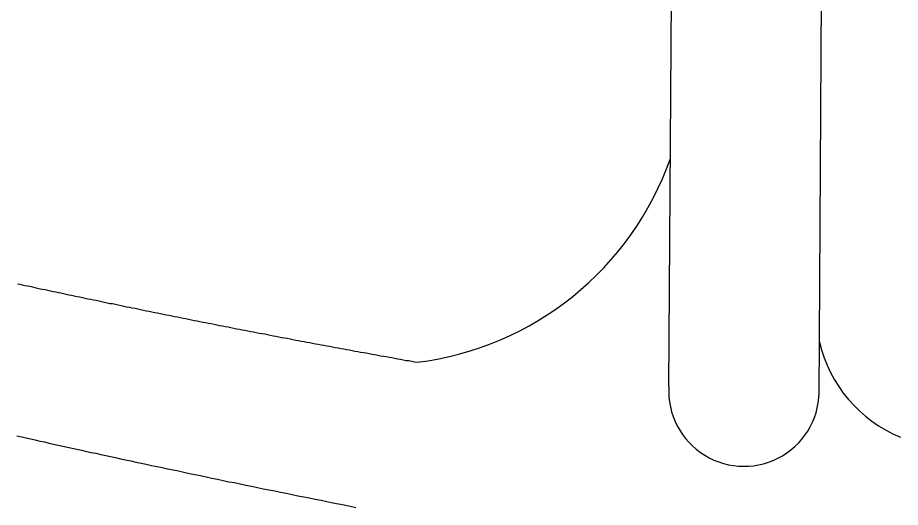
# Model space of a CAD drawing. Header units: millimetres. Extents: x 41 to 1041, y 1148 to 1248.
# Drawn here: x 314.35 to 343.72, y 1187.88 to 1204.18 of the extents above; entities that cross this region are included whole.
import ezdxf

# ---------------------------------------------------------------- set-up
doc = ezdxf.new("R2010")
doc.units = ezdxf.units.MM

msp = doc.modelspace()

# ---------------------------------------------------------------- linework, layer by layer
at = {"color": 3}
for p, q in [((336.02, 1191.901), (336.274, 1231.958)), ((341.018, 1191.596), (341.273, 1231.841))]:
    msp.add_line(p, q, dxfattribs=at)
for points in [[(314.338, 1195.318, 0), (314.421, 1195.308, 0), (314.503, 1195.288, 0), (314.586, 1195.267, 0), (314.67, 1195.247, 0), (314.754, 1195.237, 0), (314.838, 1195.217, 0), (314.923, 1195.196, 0), (315.008, 1195.176, 0), (315.093, 1195.156, 0), (315.179, 1195.145, 0), (315.265, 1195.125, 0), (315.352, 1195.105, 0), (315.438, 1195.084, 0), (315.526, 1195.064, 0), (315.613, 1195.054, 0), (315.7, 1195.033, 0), (315.788, 1195.013, 0), (315.876, 1194.993, 0), (315.965, 1194.972, 0), (316.054, 1194.952, 0), (316.143, 1194.942, 0), (316.233, 1194.922, 0), (316.322, 1194.901, 0), (316.413, 1194.881, 0), (316.503, 1194.861, 0), (316.593, 1194.84, 0), (316.684, 1194.82, 0), (316.775, 1194.81, 0), (316.866, 1194.789, 0), (316.957, 1194.769, 0), (317.048, 1194.749, 0), (317.14, 1194.728, 0), (317.232, 1194.708, 0), (317.324, 1194.688, 0), (317.416, 1194.667, 0), (317.509, 1194.657, 0), (317.601, 1194.637, 0), (317.694, 1194.616, 0), (317.787, 1194.596, 0), (317.88, 1194.576, 0), (317.973, 1194.555, 0), (318.067, 1194.535, 0), (318.16, 1194.515, 0), (318.254, 1194.504, 0), (318.346, 1194.484, 0), (318.44, 1194.463, 0), (318.534, 1194.443, 0), (318.627, 1194.423, 0), (318.721, 1194.402, 0), (318.815, 1194.382, 0), (318.909, 1194.362, 0), (319.003, 1194.351, 0), (319.097, 1194.331, 0), (319.192, 1194.311, 0), (319.286, 1194.29, 0), (319.38, 1194.27, 0), (319.474, 1194.25, 0), (319.568, 1194.229, 0), (319.662, 1194.219, 0), (319.755, 1194.199, 0), (319.85, 1194.178, 0), (319.944, 1194.158, 0), (320.038, 1194.138, 0), (320.132, 1194.117, 0), (320.226, 1194.097, 0), (320.32, 1194.087, 0), (320.414, 1194.066, 0), (320.508, 1194.046, 0), (320.601, 1194.026, 0), (320.695, 1194.005, 0), (320.789, 1193.995, 0), (320.883, 1193.975, 0), (320.977, 1193.954, 0), (321.07, 1193.934, 0), (321.163, 1193.914, 0), (321.257, 1193.893, 0), (321.351, 1193.883, 0), (321.445, 1193.863, 0), (321.539, 1193.842, 0), (321.632, 1193.822, 0), (321.726, 1193.812, 0), (321.82, 1193.791, 0), (321.913, 1193.771, 0), (322.007, 1193.751, 0), (322.101, 1193.73, 0), (322.195, 1193.72, 0), (322.288, 1193.699, 0), (322.382, 1193.679, 0), (322.475, 1193.659, 0), (322.568, 1193.648, 0), (322.662, 1193.628, 0), (322.756, 1193.608, 0), (322.85, 1193.587, 0), (322.943, 1193.577, 0), (323.037, 1193.557, 0), (323.131, 1193.536, 0), (323.225, 1193.516, 0), (323.318, 1193.506, 0), (323.412, 1193.485, 0), (323.506, 1193.465, 0), (323.6, 1193.445, 0), (323.694, 1193.434, 0), (323.788, 1193.414, 0), (323.881, 1193.394, 0), (323.974, 1193.373, 0), (324.068, 1193.363, 0), (324.162, 1193.343, 0), (324.256, 1193.322, 0), (324.35, 1193.312, 0), (324.444, 1193.292, 0), (324.538, 1193.271, 0), (324.632, 1193.251, 0), (324.726, 1193.241, 0), (324.82, 1193.22, 0), (324.914, 1193.2, 0), (325.009, 1193.19, 0), (325.103, 1193.169, 0), (325.197, 1193.149, 0), (325.291, 1193.129, 0), (325.386, 1193.118, 0), (325.479, 1193.098, 0), (325.573, 1193.078, 0), (325.668, 1193.067, 0), (325.762, 1193.047, 0), (325.857, 1193.027, 0), (325.951, 1193.016, 0), (326.046, 1192.996, 0), (326.14, 1192.975, 0), (326.235, 1192.965, 0), (326.33, 1192.945, 0), (326.424, 1192.924, 0), (326.519, 1192.914, 0), (326.613, 1192.894, 0), (326.708, 1192.873, 0), (326.802, 1192.863, 0), (326.896, 1192.843, 0), (326.99, 1192.822, 0), (327.084, 1192.812, 0), (327.178, 1192.792, 0), (327.272, 1192.771, 0), (327.367, 1192.761, 0), (327.461, 1192.741, 0), (327.554, 1192.72, 0), (327.648, 1192.71, 0)], [(314.32, 1190.258, 0), (314.473, 1190.228, 0), (314.626, 1190.187, 0), (314.779, 1190.157, 0), (314.932, 1190.126, 0), (315.084, 1190.086, 0), (315.237, 1190.055, 0), (315.39, 1190.015, 0), (315.544, 1189.984, 0), (315.698, 1189.953, 0), (315.852, 1189.913, 0), (316.007, 1189.882, 0), (316.163, 1189.852, 0), (316.319, 1189.811, 0), (316.476, 1189.781, 0), (316.634, 1189.74, 0), (316.793, 1189.709, 0), (316.953, 1189.679, 0), (317.115, 1189.638, 0), (317.277, 1189.608, 0), (317.441, 1189.567, 0), (317.605, 1189.536, 0), (317.772, 1189.496, 0), (317.941, 1189.465, 0), (318.111, 1189.425, 0), (318.282, 1189.384, 0), (318.455, 1189.353, 0), (318.629, 1189.313, 0), (318.805, 1189.272, 0), (318.98, 1189.241, 0), (319.159, 1189.201, 0), (319.338, 1189.16, 0), (319.518, 1189.13, 0), (319.699, 1189.089, 0), (319.882, 1189.048, 0), (320.065, 1189.008, 0), (320.249, 1188.967, 0), (320.434, 1188.936, 0), (320.62, 1188.896, 0), (320.807, 1188.855, 0), (320.995, 1188.814, 0), (321.183, 1188.773, 0), (321.372, 1188.733, 0), (321.561, 1188.702, 0), (321.751, 1188.661, 0), (321.942, 1188.621, 0), (322.133, 1188.58, 0), (322.325, 1188.539, 0), (322.517, 1188.499, 0), (322.709, 1188.458, 0), (322.901, 1188.427, 0), (323.094, 1188.387, 0), (323.287, 1188.346, 0), (323.48, 1188.305, 0), (323.673, 1188.264, 0), (323.867, 1188.224, 0), (324.06, 1188.193, 0), (324.252, 1188.152, 0), (324.446, 1188.112, 0), (324.639, 1188.071, 0), (324.832, 1188.03, 0), (325.025, 1188, 0), (325.218, 1187.959, 0), (325.41, 1187.918, 0), (325.603, 1187.877, 0)]]:
    msp.add_polyline3d(points, dxfattribs=at)
for centre, radius, start, end in [((326.384, 1202.895), 10.266, 277.0741, 340.6273), ((345.447, 1194.413), 4.537, 193.1618, 247.6579), ((338.519, 1191.748), 2.504, 176.506, 2.768)]:
    msp.add_arc(centre, radius, start, end, dxfattribs=at)

doc.saveas('drawing.dxf')
